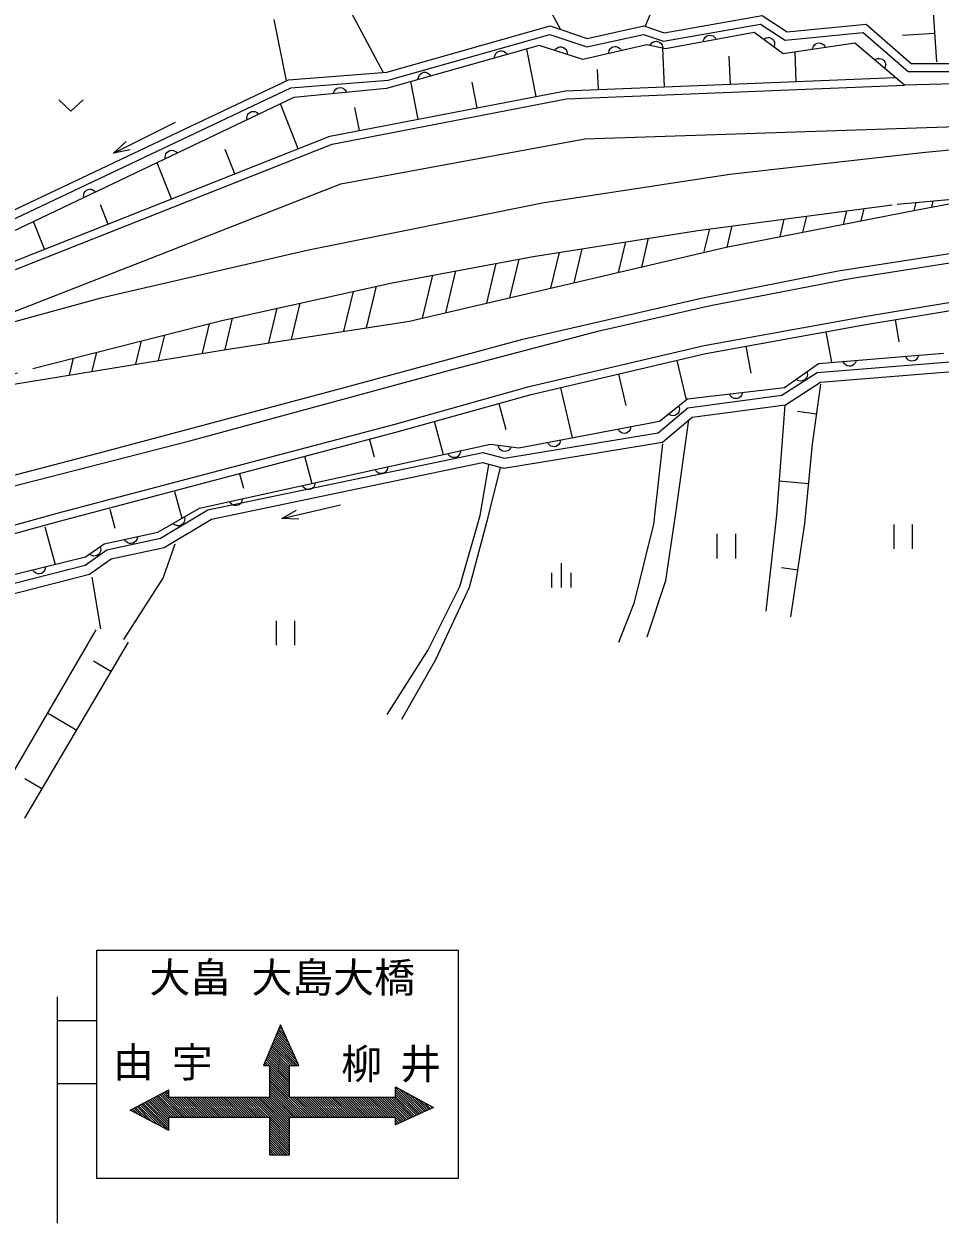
# Model space of a CAD drawing. Units: millimetres, scale not verified. Extents: x 40000 to 680000, y 20000 to 380000.
# Drawn here: x 177588 to 233614, y 245349 to 318716 of the extents above; entities that cross this region are included whole.
import ezdxf
from ezdxf.enums import TextEntityAlignment as Align

# ---------------------------------------------------------------- set-up
doc = ezdxf.new("R2010")
doc.units = ezdxf.units.MM
doc.header["$LTSCALE"] = 1000
doc.linetypes.add('CHAIN', pattern=[18.5, 12, -1.5, 3.5, -1.5])
for name, color, linetype, lineweight in [('M-BGD', 7, 'Continuous', 25), ('M-BMK', 2, 'CHAIN', 13), ('M-STR-STRC', 7, 'Continuous', 25)]:
    doc.layers.add(name, color=color, linetype=linetype, lineweight=lineweight)
doc.styles.add('ＭＳ ゴシック', font='')
doc.styles.get('ＭＳ ゴシック').set_extended_font_data('MS Gothic')

msp = doc.modelspace()

# ---------------------------------------------------------------- hatches: boundary and pattern name
at = {"layer": 'M-STR-STRC'}
h = msp.add_hatch(dxfattribs=at)
h.set_pattern_fill('USER', color=256, style=0, pattern_type=2)
h.set_pattern_definition([(135, (193835, 249513), (-70.7107, -70.7107), [])])
h.paths.add_polyline_path([(193835, 249513), (193835, 251832), (200319, 251832), (200319, 251347), (202639, 252425), (200319, 253677), (200319, 253043), (193835, 253043), (193835, 254982), (194398, 254982), (193276, 257474), (192241, 254982), (192622, 254982), (192622, 253043), (186452, 253043), (186452, 253504), (184086, 252253), (186452, 251002), (186452, 251832), (192622, 251832), (192622, 249513)])

# ---------------------------------------------------------------- linework, layer by layer
at = {"layer": 'M-BGD'}
for p, q in [((232700, 326835), (233403, 316403)), ((207474, 323840), (210404, 318379)), ((196218, 322030), (199559, 315754)), ((216422, 320620), (215572, 318586)), ((216740, 318181), (222737, 319240)), ((222737, 319240), (224266, 318240)), ((192863, 318985), (193624, 315228)), ((199774, 315771), (209770, 318593)), ((209770, 318593), (212035, 317829)), ((212035, 317829), (215505, 318593)), ((215505, 318593), (216740, 318181)), ((216702, 317667), (222629, 318713)), ((222629, 318713), (224140, 317726)), ((224266, 318240), (229088, 318711)), ((229088, 318711), (231851, 316300)), ((199862, 315276), (209757, 318070)), ((209757, 318070), (212007, 317310)), ((212007, 317310), (215478, 318075)), ((215478, 318075), (216702, 317667)), ((222242, 318188), (216831, 317196)), ((224029, 316898), (222242, 318188)), ((224140, 317726), (228922, 318192)), ((228922, 318192), (231664, 315800)), ((233286, 318142), (231311, 318009)), ((209088, 317394), (199750, 314763)), ((208904, 314282), (208344, 317185)), ((211769, 316550), (209088, 317394)), ((215690, 317444), (211769, 316550)), ((216831, 317196), (215690, 317444)), ((216756, 314876), (216660, 317233)), ((228397, 317543), (224029, 316898)), ((224825, 315204), (224752, 317005)), ((231443, 314974), (228397, 317543)), ((220791, 315040), (220721, 316756)), ((231851, 316300), (235144, 316300)), ((193776, 315300), (199774, 315771)), ((212722, 314711), (212672, 315934)), ((231664, 315800), (235153, 315800)), ((174333, 306090), (193776, 315300)), ((174392, 305564), (193907, 314809)), ((193907, 314809), (199862, 315276)), ((199750, 314763), (194091, 314217)), ((201701, 312894), (201258, 315188)), ((205302, 313588), (205002, 315147)), ((210704, 314629), (230877, 315451)), ((210762, 314131), (231443, 314974)), ((237083, 315111), (231443, 314974)), ((194091, 314217), (174106, 304695)), ((196298, 311853), (210704, 314629)), ((196439, 311371), (210762, 314131)), ((194360, 311084), (193272, 313827)), ((198099, 312200), (197826, 313616)), ((183064, 310819), (186860, 312717)), ((176911, 304165), (196298, 311853)), ((211896, 311693), (237332, 312535)), ((177070, 303690), (196439, 311371)), ((196976, 308933), (211896, 311693)), ((242286, 311800), (232518, 310837)), ((190482, 309547), (189891, 311036)), ((232518, 310837), (220768, 309507)), ((186604, 308009), (185724, 310230)), ((177011, 301123), (196976, 308933)), ((220768, 309507), (209395, 307764)), ((232119, 307314), (236817, 308217)), ((182727, 306471), (182260, 307648)), ((209395, 307764), (194994, 304875)), ((228793, 306664), (228975, 307424)), ((232029, 307296), (232148, 307794)), ((233107, 307503), (233199, 307889)), ((220536, 305051), (232119, 307314)), ((223831, 305695), (224091, 306783)), ((225233, 305969), (225471, 306964)), ((227714, 306453), (227913, 307285)), ((178849, 304933), (178175, 306634)), ((219192, 304789), (219526, 306183)), ((220595, 305063), (220906, 306364)), ((213951, 303513), (214400, 305387)), ((215367, 303843), (215789, 305608)), ((194994, 304875), (182282, 301940)), ((201170, 300526), (220536, 305051)), ((209812, 302546), (210337, 304740)), ((211228, 302876), (211727, 304961)), ((227393, 303606), (235393, 304868)), ((205891, 301629), (206474, 304065)), ((207307, 301960), (207873, 304325)), ((228123, 303152), (236529, 304467)), ((201970, 300713), (202600, 303346)), ((203386, 301044), (203999, 303606)), ((218996, 301949), (227393, 303606)), ((219580, 301494), (228123, 303152)), ((197150, 299911), (197736, 302357)), ((198538, 300123), (199148, 302670)), ((228990, 300819), (239784, 302609)), ((182282, 301940), (174072, 299693)), ((193948, 299420), (194478, 301633)), ((208103, 299426), (218996, 301949)), ((229075, 300327), (239866, 302116)), ((192560, 299207), (193066, 301319)), ((212775, 299950), (219580, 301494)), ((219190, 299037), (228990, 300819)), ((188500, 298570), (188933, 300376)), ((189892, 298798), (190351, 300716)), ((189949, 298807), (201170, 300526)), ((219292, 298548), (229075, 300327)), ((230874, 300625), (231098, 299272)), ((185825, 298131), (186196, 299682)), ((196500, 296291), (208103, 299426)), ((203854, 297605), (212775, 299950)), ((226629, 299882), (226969, 298016)), ((171167, 295730), (189949, 298807)), ((181758, 297465), (182036, 298626)), ((184433, 297904), (184773, 299320)), ((208494, 296526), (219190, 299037)), ((221738, 298993), (222035, 297354)), ((180367, 297237), (180612, 298264)), ((208618, 296041), (219292, 298548)), ((217513, 298130), (218081, 295711)), ((224106, 296482), (226174, 297950)), ((226108, 297390), (234219, 298044)), ((226174, 297950), (233824, 298584)), ((187728, 293202), (203854, 297605)), ((213955, 297294), (214408, 295366)), ((223949, 295997), (226108, 297390)), ((226306, 296804), (234352, 297453)), ((200199, 294219), (208494, 296526)), ((210397, 296459), (211116, 293397)), ((218168, 295781), (224106, 296482)), ((224161, 295420), (226306, 296804)), ((225813, 293003), (226322, 296680)), ((182050, 292435), (196500, 296291)), ((200330, 293737), (208618, 296041)), ((216466, 294414), (218168, 295781)), ((218198, 295235), (223949, 295997)), ((206635, 295502), (207068, 293909)), ((216376, 293698), (218198, 295235)), ((218450, 294663), (224161, 295420)), ((224131, 295389), (223622, 288660)), ((226068, 294841), (224893, 295004)), ((179622, 288778), (200199, 294219)), ((202668, 294423), (203225, 292374)), ((207859, 292779), (216466, 294414)), ((216636, 293132), (218450, 294663)), ((179752, 288295), (200330, 293737)), ((206969, 292157), (216376, 293698)), ((174290, 289771), (187728, 293202)), ((188325, 289095), (206124, 293012)), ((198702, 293344), (199004, 292232)), ((206124, 293012), (207859, 292779)), ((206941, 291545), (216636, 293132)), ((225344, 288152), (225813, 293003)), ((164109, 287722), (182050, 292435)), ((188832, 288984), (205652, 292501)), ((194735, 292266), (195187, 290605)), ((205652, 292501), (206969, 292157)), ((189053, 288417), (205637, 291885)), ((205495, 288636), (206013, 291740)), ((205637, 291885), (206941, 291545)), ((205978, 288532), (206737, 291568)), ((190768, 291187), (191008, 290307)), ((225578, 290577), (223780, 290751)), ((186802, 290108), (187247, 288470)), ((185777, 287618), (188325, 289095)), ((193352, 288463), (196940, 289291)), ((152882, 281402), (179622, 288778)), ((182835, 289030), (183150, 287873)), ((185937, 287257), (188832, 288984)), ((186160, 286692), (189053, 288417)), ((204254, 284289), (205495, 288636)), ((204840, 284254), (205978, 288532)), ((223622, 288660), (222957, 282792)), ((153086, 280939), (179752, 288295)), ((178869, 287951), (179494, 285652)), ((182491, 286916), (185777, 287618)), ((224483, 282440), (225344, 288152)), ((230790, 288100), (230790, 286600)), ((231941, 286600), (231941, 288100)), ((181346, 286104), (182491, 286916)), ((182664, 286541), (185937, 287257)), ((219970, 287519), (219970, 286019)), ((221121, 286019), (221121, 287519)), ((181336, 285596), (182664, 286541)), ((182912, 285981), (186160, 286692)), ((169493, 282585), (181336, 285596)), ((170010, 283335), (181346, 286104)), ((181593, 285042), (182912, 285981)), ((210442, 285730), (210442, 284230)), ((224913, 285296), (223927, 285444)), ((169715, 282023), (181593, 285042)), ((182278, 281701), (181760, 284875)), ((209842, 285134), (209842, 284234)), ((211042, 285134), (211042, 284234)), ((202287, 280390), (204254, 284289)), ((202770, 279838), (204840, 284254)), ((193009, 282198), (193009, 280698)), ((194160, 280698), (194160, 282198)), ((175927, 271218), (182010, 281639)), ((183955, 280891), (177623, 270121)), ((199803, 276458), (202287, 280390)), ((182899, 279096), (181839, 279719)), ((200700, 276182), (202770, 279838)), ((180789, 275506), (179033, 276538)), ((178678, 271916), (177631, 272532))]:
    msp.add_line(p, q, dxfattribs=at)
for points in [[(219143, 317620), (219158, 317716), (219191, 317801), (219250, 317902), (219328, 317965), (219415, 318009), (219537, 318032), (219635, 318021), (219730, 317990), (219823, 317917), (219884, 317849), (219930, 317764)], [(222811, 317777), (222891, 317833), (222975, 317868), (223089, 317895), (223188, 317882), (223281, 317850), (223381, 317777), (223441, 317700), (223484, 317609), (223496, 317492), (223489, 317401), (223460, 317309)], [(206369, 316628), (206374, 316725), (206399, 316813), (206449, 316919), (206520, 316989), (206603, 317041), (206723, 317075), (206821, 317073), (206918, 317051), (207017, 316987), (207085, 316925), (207139, 316845)], [(210047, 317092), (210105, 317170), (210174, 317230), (210273, 317291), (210371, 317311), (210470, 317309), (210588, 317272), (210669, 317217), (210739, 317145), (210787, 317038), (210809, 316949), (210810, 316852)], [(213339, 316908), (213350, 317005), (213379, 317092), (213434, 317194), (213509, 317261), (213595, 317309), (213715, 317336), (213813, 317330), (213910, 317303), (214005, 317234), (214070, 317169), (214119, 317086)], [(215870, 317405), (215921, 317488), (215984, 317554), (216077, 317624), (216173, 317652), (216271, 317659), (216392, 317633), (216478, 317586), (216554, 317520), (216611, 317417), (216642, 317331), (216652, 317235)], [(225817, 317162), (225835, 317258), (225871, 317342), (225934, 317440), (226014, 317500), (226103, 317542), (226225, 317560), (226322, 317546), (226416, 317511), (226506, 317436), (226565, 317365), (226608, 317279)], [(229614, 316516), (229698, 316566), (229785, 316595), (229900, 316613), (229998, 316593), (230088, 316554), (230183, 316474), (230237, 316392), (230273, 316298), (230276, 316181), (230262, 316090), (230226, 316000)], [(201699, 315313), (201705, 315410), (201730, 315498), (201779, 315603), (201851, 315673), (201934, 315726), (202053, 315759), (202151, 315758), (202249, 315735), (202348, 315672), (202415, 315610), (202469, 315529)], [(196522, 314452), (196545, 314547), (196585, 314629), (196653, 314724), (196736, 314780), (196827, 314817), (196950, 314829), (197046, 314810), (197138, 314771), (197224, 314690), (197280, 314617), (197318, 314529)], [(179709, 314084), (180459, 313375), (181209, 314084)], [(191232, 312855), (191221, 312952), (191231, 313043), (191262, 313155), (191320, 313236), (191393, 313302), (191505, 313355), (191602, 313370), (191702, 313365), (191810, 313319), (191887, 313269), (191954, 313199)], [(184087, 311009), (183064, 310819), (183831, 311521)], [(186236, 310474), (186225, 310571), (186235, 310662), (186265, 310774), (186324, 310855), (186397, 310921), (186509, 310975), (186606, 310990), (186706, 310984), (186814, 310938), (186891, 310889), (186958, 310818)], [(181239, 308094), (181229, 308190), (181238, 308281), (181269, 308394), (181328, 308475), (181401, 308540), (181513, 308594), (181610, 308609), (181710, 308604), (181818, 308558), (181895, 308508), (181961, 308438)], [(228485, 298141), (228461, 298047), (228420, 297965), (228351, 297871), (228267, 297816), (228176, 297781), (228052, 297770), (227956, 297790), (227865, 297831), (227780, 297912), (227726, 297986), (227688, 298075)], [(232310, 298458), (232286, 298364), (232244, 298282), (232176, 298188), (232092, 298133), (232001, 298097), (231877, 298087), (231781, 298107), (231689, 298148), (231604, 298229), (231550, 298303), (231513, 298392)], [(225466, 297447), (225494, 297354), (225499, 297262), (225488, 297147), (225444, 297057), (225384, 296979), (225283, 296908), (225190, 296876), (225090, 296864), (224976, 296891), (224892, 296927), (224814, 296984)], [(221534, 296178), (221513, 296083), (221474, 296000), (221409, 295904), (221328, 295846), (221237, 295807), (221114, 295793), (221018, 295809), (220925, 295847), (220837, 295925), (220780, 295997), (220740, 296085)], [(217629, 295348), (217661, 295256), (217673, 295165), (217669, 295049), (217630, 294957), (217574, 294876), (217478, 294798), (217387, 294761), (217288, 294743), (217172, 294763), (217086, 294794), (217005, 294847)], [(215707, 281218), (216846, 284668), (217466, 288774), (218260, 294500)], [(214707, 294079), (214693, 293983), (214660, 293898), (214602, 293797), (214525, 293733), (214438, 293688), (214316, 293665), (214218, 293675), (214123, 293706), (214030, 293778), (213968, 293845), (213921, 293930)], [(207388, 292842), (207344, 292755), (207286, 292684), (207199, 292607), (207105, 292571), (207008, 292556), (206885, 292573), (206796, 292613), (206715, 292672), (206650, 292770), (206612, 292854), (206595, 292949)], [(210404, 293262), (210389, 293166), (210357, 293080), (210299, 292979), (210221, 292916), (210134, 292871), (210012, 292848), (209915, 292858), (209819, 292888), (209726, 292960), (209664, 293028), (209618, 293113)], [(216639, 293017), (216087, 288118), (214879, 283254), (213948, 280873)], [(204290, 292609), (204278, 292512), (204248, 292425), (204193, 292323), (204117, 292257), (204032, 292210), (203910, 292183), (203813, 292190), (203716, 292218), (203621, 292287), (203558, 292353), (203509, 292437)], [(199840, 291629), (199829, 291533), (199798, 291446), (199743, 291344), (199668, 291278), (199582, 291230), (199461, 291204), (199363, 291211), (199267, 291239), (199171, 291308), (199108, 291374), (199059, 291457)], [(195390, 290650), (195379, 290553), (195349, 290467), (195293, 290364), (195218, 290299), (195132, 290251), (195011, 290224), (194913, 290232), (194817, 290260), (194722, 290329), (194658, 290395), (194609, 290478)], [(190940, 289671), (190929, 289574), (190899, 289487), (190844, 289385), (190768, 289319), (190682, 289272), (190561, 289245), (190463, 289252), (190367, 289280), (190272, 289349), (190208, 289415), (190159, 289499)], [(187397, 288557), (187416, 288461), (187413, 288370), (187392, 288256), (187339, 288170), (187272, 288099), (187165, 288036), (187070, 288014), (186969, 288011), (186858, 288048), (186777, 288091), (186705, 288156)], [(194391, 288408), (193352, 288463), (194262, 288966)], [(183692, 281046), (186107, 284806), (186832, 286911)], [(184525, 287351), (184513, 287254), (184482, 287168), (184426, 287066), (184350, 287000), (184264, 286953), (184143, 286928), (184045, 286935), (183949, 286964), (183855, 287034), (183791, 287100), (183743, 287184)], [(182245, 286742), (182272, 286648), (182278, 286557), (182267, 286441), (182223, 286351), (182162, 286274), (182061, 286202), (181968, 286170), (181869, 286159), (181754, 286185), (181670, 286221), (181592, 286279)], [(178901, 285507), (178891, 285410), (178863, 285322), (178810, 285219), (178736, 285151), (178652, 285102), (178531, 285073), (178433, 285077), (178336, 285103), (178240, 285170), (178174, 285235), (178123, 285317)]]:
    msp.add_lwpolyline(points, dxfattribs=at)
at = {"layer": 'M-BMK'}
for p, q in [((230983, 307688), (240808, 308578)), ((218792, 306087), (230983, 307688)), ((208736, 304485), (218792, 306087)), ((200105, 302883), (208736, 304485)), ((189693, 300569), (200105, 302883)), ((178125, 297633), (189693, 300569)), ((165621, 294214), (178125, 297633))]:
    msp.add_line(p, q, dxfattribs=at)
at = {"layer": 'M-STR-STRC'}
for p, q in [((182051, 262046), (204141, 262046)), ((182051, 248075), (182051, 262046)), ((204141, 262046), (204141, 248075)), ((179622, 259193), (179622, 245349)), ((182051, 257728), (179622, 257728)), ((193276, 257474), (192241, 254982)), ((194398, 254982), (193276, 257474)), ((192241, 254982), (192622, 254982)), ((192622, 253043), (192622, 254982)), ((193835, 253043), (193835, 254982)), ((193835, 254982), (194398, 254982)), ((182051, 253866), (179622, 253866)), ((184086, 252253), (186452, 253504)), ((186452, 253043), (186452, 253504)), ((200319, 253677), (202639, 252425)), ((200319, 253043), (200319, 253677)), ((186452, 253043), (192622, 253043)), ((193835, 253043), (200319, 253043)), ((202639, 252425), (200319, 251347)), ((186452, 251002), (184086, 252253)), ((186452, 251832), (192622, 251832)), ((186452, 251002), (186452, 251832)), ((192622, 249513), (192622, 251832)), ((193835, 249513), (193835, 251832)), ((193835, 251832), (200319, 251832)), ((200319, 251347), (200319, 251832)), ((192622, 249513), (193835, 249513)), ((204141, 248075), (182051, 248075))]:
    msp.add_line(p, q, dxfattribs=at)

# ---------------------------------------------------------------- texts
at = {"layer": 'M-STR-STRC', "style": 'ＭＳ ゴシック'}
msp.add_text('大畠 大島大橋', height=1833, dxfattribs=at).set_placement((185256, 258904), align=Align.BOTTOM_LEFT)
at = {"layer": 'M-STR-STRC', "char_height": 1833, "attachment_point": 7, "style": 'ＭＳ ゴシック'}
for s, insert in [('\\T1.44;由宇', (183027, 254068)), ('\\T1.44;柳井', (196989, 253942))]:
    msp.add_mtext(s, dxfattribs=dict(at, insert=insert))

doc.saveas('drawing.dxf')
